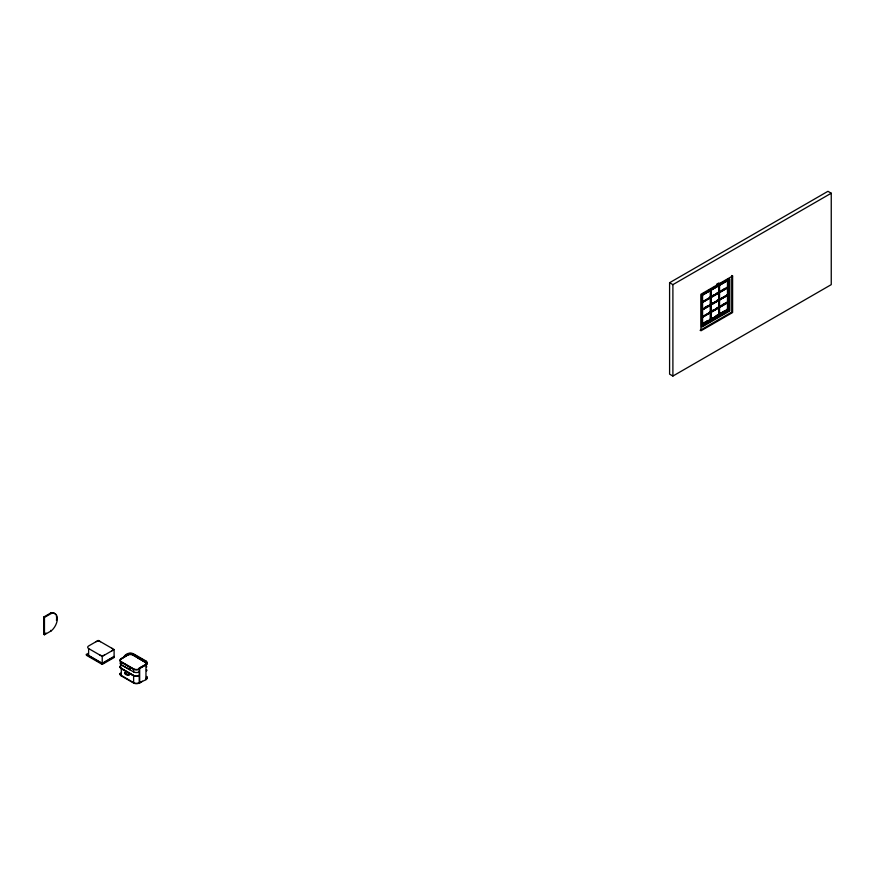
<?xml version="1.0" encoding="UTF-8"?>
<svg xmlns="http://www.w3.org/2000/svg" width="875" height="875" viewBox="0 0 875 875"><rect width="100%" height="100%" fill="white"/><g stroke="black" fill="none" stroke-linecap="round" stroke-linejoin="round"><path stroke-width="1.31" d="M124.173 656.359L124.764 655.638A6.573 3.795 -60 0 1 126.481 654.259L127.127 653.888A4.605 2.658 0 0 1 133.634 653.888L145.961 661.008A4.605 2.658 0 0 1 145.961 664.77L145.961 679.667L139.213 683.025A3.948 2.286 0 0 1 133.623 683.025L121.297 675.916A3.948 2.286 0 0 1 120.269 673.706M124.633 656.622L125.223 655.9A6.573 3.795 -60 0 1 126.952 654.522L127.586 654.15A3.948 2.286 0 0 1 133.175 654.15L145.502 661.27A3.948 2.286 0 0 1 145.502 664.497L139.213 668.128L139.213 683.025L142.352 681.209M124.655 673.028L125.388 672.525L124.666 673.203C124.709 675.336 130.484 675.631 128.505 674.964L124.83 673.116L125.388 672.525M50.641 613.036L51.352 613.441A10.894 6.289 -60 0 1 57.334 618.658A10.894 6.289 -60 0 1 51.352 630.788L44.461 634.769L43.75 634.353L43.75 617.017L50.641 613.036A10.894 6.289 -60 0 1 55.858 614.83M43.75 617.017L44.461 617.422L51.352 613.441M43.75 634.353L46.047 633.03M669.594 282.723L827.947 191.308L831.25 193.211L831.25 284.637L672.897 376.053L669.594 374.15L669.594 282.723L672.897 284.637L831.25 193.211M716.538 284.298L718.878 282.942M702.68 293.934L704.987 292.6M708.455 290.598L710.763 289.264M713.07 287.93L715.389 286.595M717.697 285.261L729.236 278.6L729.236 310.603L701.531 326.594L701.531 294.602M702.089 294.919L729.805 278.928L729.805 310.92L702.089 326.922L702.089 294.919L710.325 290.084L710.325 297.205L702.013 302.006M717.872 285.731L710.598 289.931L710.533 312.178M718.244 285.95L710.97 290.15L710.97 297.27L710.314 296.887M718.889 284.812L719.545 285.195L727.858 280.394M711.353 296.286L713.431 295.094M716.548 293.289L718.627 292.086L719.545 292.622L727.858 287.82L727.202 287.438M722.006 290.139L725.123 288.334M710.598 297.052L718.911 292.25L718.911 285.13M719.173 292.097L727.486 287.295L727.486 280.175L719.173 284.977L719.108 314.65L710.795 319.452M702.013 302.312L727.683 287.416L727.683 280.295M702.209 302.422L727.858 287.514L727.202 287.142M704.856 307.475L707.973 305.67M711.353 303.723L713.431 302.52M716.548 300.716L718.627 299.523L719.545 300.048L727.858 295.247L727.202 294.875M702.013 309.433L710.325 304.631L710.325 297.511M710.598 304.478L718.911 299.677L718.911 292.556M719.173 299.523L727.486 294.733L727.486 287.602M702.209 309.542L710.533 304.752M710.795 304.598L719.108 299.797M719.37 299.644L727.683 294.842L727.683 287.722M702.013 309.739L727.858 294.952L727.202 294.569M702.209 309.848L710.533 305.047M719.108 300.103L710.795 304.905L710.052 304.467M719.37 299.95L727.683 295.148L727.683 302.269L702.013 317.166M114.1 649.556L98.263 640.413L88.616 645.98A3.15 1.816 0 0 0 88.616 648.55L102.222 656.414L114.1 649.556L114.1 657.552L102.222 664.409L86.384 655.266L86.384 654.128L102.222 663.261L114.1 656.414M711.353 311.15L713.431 309.947M716.548 308.142L718.627 306.95L719.545 307.475L727.858 302.684L727.202 302.302M722.006 304.992L725.123 303.198M702.013 316.859L710.325 312.058L710.325 304.938M710.598 311.905L718.911 307.114L718.911 299.983M719.173 306.961L727.486 302.159L727.486 295.039M114.1 656.786L102.222 663.644L86.384 654.5M702.209 317.275L727.858 302.378L727.202 301.995M129.161 669.419A1.575 0.908 60 0 0 130.277 668.773A1.575 0.908 60 0 0 129.161 666.848L129.161 666.848A1.575 0.908 60 0 1 130.353 668.73A1.575 0.908 60 0 1 129.248 669.375L121.209 664.825L121.297 661.73A3.948 2.286 0 0 1 121.297 658.503L127.586 654.872A3.948 2.286 0 0 1 133.175 654.872L145.502 661.992A3.948 2.286 0 0 1 146.355 664.475M139.213 669.2A3.948 2.286 0 0 1 133.623 669.2L121.297 662.08A3.948 2.286 0 0 1 121.297 658.853L127.586 655.222A3.948 2.286 0 0 1 127.969 655.025M703.817 322.93L707.973 320.523M716.548 315.58L718.627 314.377L719.283 314.759L719.37 285.086M720.967 313.02L724.084 311.227M703.938 323.006L707.448 320.983M709.789 319.627L712.13 318.281M715.641 316.247L727.333 309.498M702.013 324.286L710.325 319.495L710.325 312.364M710.598 319.342L718.911 314.541L718.911 307.409M719.173 314.387L727.486 309.586L727.486 302.466M702.209 324.406L710.533 319.605L710.533 312.484M719.37 314.497L727.683 309.695L727.683 302.575M710.795 290.041L710.708 319.703L702.395 324.505L702.395 317.384L710.708 312.583L710.052 312.2M710.314 319.178L710.97 319.561L719.283 314.759M718.889 314.223L719.545 314.606L727.858 309.805M728.252 310.023L702.516 324.888L702.516 295.17L728.252 280.317L728.252 310.023L726.928 309.269M700.109 330.356L731.784 312.069L731.784 275.494M121.209 664.825L133.623 671.902A3.948 2.286 0 0 0 139.213 671.902M139.213 668.128L145.961 664.77M140.263 668.238L144.452 665.82M124.666 672.941L128.505 675.238L129.216 674.745M718.627 284.966L719.283 285.348M718.889 291.933L719.545 292.316L719.545 285.195M718.627 292.392L719.283 292.775L710.97 297.577L710.97 304.697L710.314 304.314M710.052 289.92L710.708 290.303L702.395 295.105L702.395 302.225M718.889 299.37L719.545 299.742L719.545 292.622M718.627 299.819L719.283 300.202L710.97 305.003L710.97 312.123L710.314 311.752M710.052 297.041L710.795 297.467M710.052 297.347L710.708 297.73L702.395 302.531L702.395 309.652M718.889 306.797L719.545 307.18L719.545 300.048M718.627 307.256L719.283 307.628L710.97 312.43L710.97 319.561M710.052 304.773L710.708 305.156L702.395 309.958L702.395 317.078M710.052 311.894L710.795 312.331M710.052 319.331L710.708 319.703M146.519 664.552A3.948 2.286 0 0 0 145.502 662.342L133.175 655.222A3.948 2.286 0 0 0 128.406 654.861M135.417 656.644L133.175 654.872M137.659 657.945L145.502 662.473A3.948 2.286 0 0 1 146.519 664.672M121.297 661.73L133.623 668.85A3.948 2.286 0 0 0 139.213 668.85M133.623 669.331L121.209 662.255A3.948 2.286 0 0 1 121.297 658.984L127.586 654.872M139.213 675.719A3.948 2.286 0 0 1 133.623 675.719L121.297 668.598A3.948 2.286 0 0 1 121.297 665.372L121.297 665.011A3.948 2.286 0 0 0 121.297 668.238L133.623 675.358A3.948 2.286 0 0 0 139.213 675.358M133.623 675.817L121.297 668.697A3.948 2.286 0 0 1 120.269 666.498M50.641 630.372L51.352 630.788M728 280.164L728 309.881L702.264 324.734L702.209 294.995M719.545 307.475L719.545 314.606M672.897 284.637L672.897 376.053M145.961 661.008L145.961 663.72M145.502 665.569L145.502 665.219A3.948 2.286 0 0 0 145.841 664.989M139.672 668.402L139.672 683.298M133.623 668.85L133.623 671.902M133.623 675.358L133.623 683.025M121.297 668.238L121.297 675.916M102.222 656.414L102.222 664.409M88.616 648.55L88.616 655.408A3.15 1.816 0 0 1 87.938 653.428M44.461 617.422L44.461 634.769M56.427 616.383A10.894 6.289 -60 0 1 56.427 620.342M96.031 641.692A3.15 1.816 0 0 1 100.494 641.692M104.453 655.123A3.15 1.816 0 0 1 99.991 655.123M111.869 648.266A3.15 1.816 0 0 1 111.869 650.836M121.297 664.781A3.948 2.286 0 0 1 120.269 662.583M146.519 666.072A3.948 2.286 0 0 1 146.519 667.242M146.519 677.195A3.948 2.286 0 0 1 146.519 678.377M146.355 678.661A3.948 2.286 0 0 1 145.841 679.175M146.694 676.452A4.605 2.658 0 0 1 145.961 679.667M139.213 682.675A3.948 2.286 0 0 1 133.623 682.675L121.297 675.423A3.948 2.286 0 0 1 120.269 673.214M146.519 676.834A3.948 2.286 0 0 1 146.519 678.016M146.125 678.573A3.948 2.286 0 0 1 145.841 678.814M121.297 675.555A3.948 2.286 0 0 1 120.269 673.356M146.519 669.878A3.948 2.286 0 0 1 146.519 671.059M146.519 669.528A3.948 2.286 0 0 1 146.519 670.709M120.444 666.214A3.948 2.286 0 0 1 121.297 665.47M146.519 676.703A3.948 2.286 0 0 1 146.519 677.884M732.605 275.975L700.93 294.252L700.93 330.827L732.605 312.539L732.605 275.975"/></g></svg>
